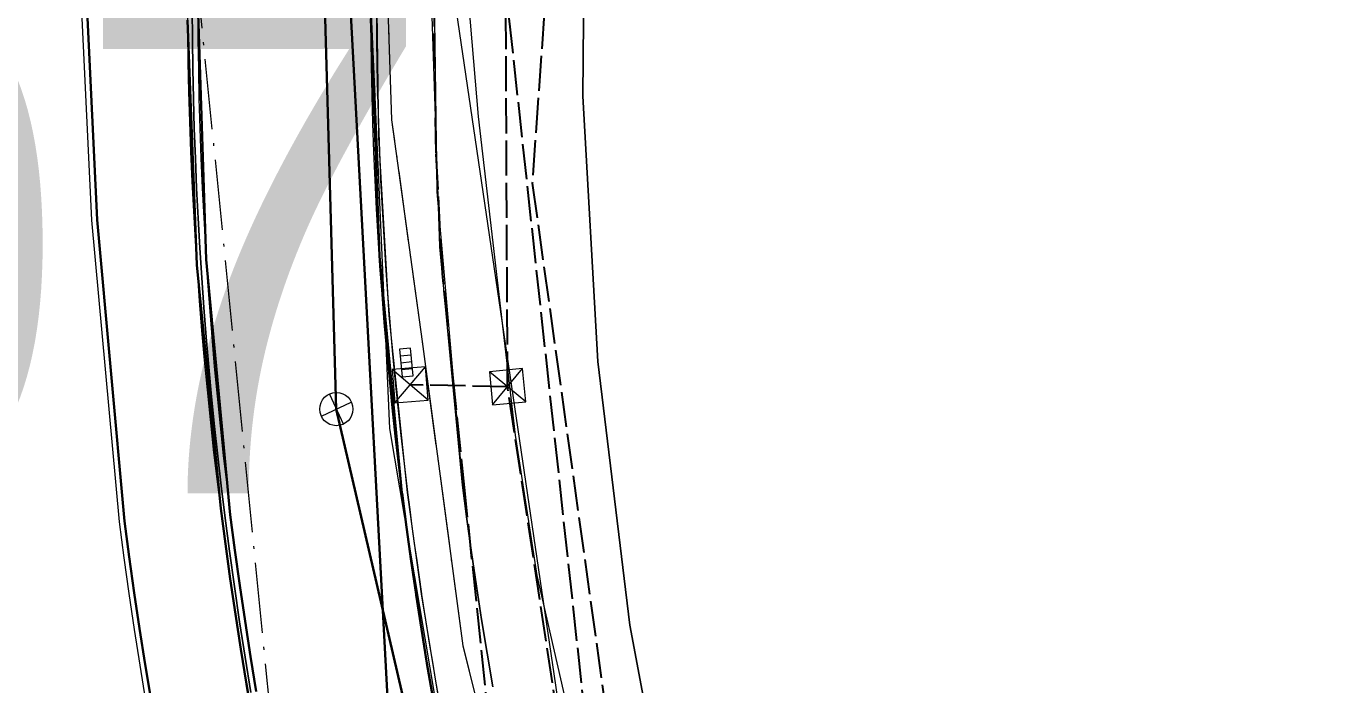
# Model space of a CAD drawing. Header units: metres. Extents: x 105014 to 106600, y 111320 to 118425.
# Drawn here: x 105352.38 to 105399.67, y 112844.05 to 112867.83 of the extents above; entities that cross this region are included whole.
import ezdxf
from ezdxf.enums import TextEntityAlignment as Align

# ---------------------------------------------------------------- set-up
doc = ezdxf.new("R2010")
doc.units = ezdxf.units.M
doc.linetypes.add('DASHDOT', pattern=[3.556, 2.54, -0.508, 0, -0.508])
doc.linetypes.add('DASHED', pattern=[1.524, 1.27, -0.254])
for name, color, linetype, lineweight in [('10-PAV-CALZADA-BRT', 12, 'CONTINUOUS', 30), ('10-PAV-CALZADA-MIXTA', 8, 'CONTINUOUS', 30), ('10-PAV-SARDINEL', 252, 'CONTINUOUS', 13), ('20-EP-ZONA-DURA', 253, 'CONTINUOUS', 13), ('20-EP-ZONA-VERDE', 84, 'CONTINUOUS', 13), ('30-RED-ENEL-NODOS', 11, 'CONTINUOUS', 13), ('30-RED-ENEL-PROY', 1, 'DASHED', 25), ('30-RED-ETB-EXIST', 145, 'CONTINUOUS', 13), ('30-RED-ETB-PROY', 5, 'DASHED', 25), ('30-RED-VANTI-EXIST', 52, 'CONTINUOUS', 13), ('30-RED-VANTI-PROY', 2, 'DASHED', 25), ('30-RED-VANTI-RETIRO', 8, 'DASHDOT', 13), ('35-RH-ACUE-MENOR-EXIST', 151, 'CONTINUOUS', 13), ('35-RH-ACUE-MENOR-PROY', 5, 'DASHED', 25), ('35-RH-PLUV-COLECTOR', 96, 'CONTINUOUS', 30), ('35-RH-PLUV-NODOS', 94, 'CONTINUOUS', 13), ('35-RH-PLUV-RETIRO', 8, 'DASHDOT', 13), ('40-ROT-UE', 7, 'CONTINUOUS', 25), ('60-PREDIAL-LOTE', 42, 'CONTINUOUS', 13)]:
    doc.layers.add(name, color=color, linetype=linetype, lineweight=lineweight)

# ---------------------------------------------------------------- blocks, each defined once
blk = doc.blocks.new('CAJA_ENEL')
for p, q in [((-0.6, -0.6), (0.6, 0.6)), ((-0.6, 0.6), (0.6, -0.6))]:
    blk.add_line(p, q)
blk.add_lwpolyline([(-0.6, -0.6), (0.6, -0.6), (0.6, 0.6), (-0.6, 0.6)], close=True)
blk = doc.blocks.new('POZO_PLUV')
for p, q in [((-0.42, -0.42), (0.42, 0.42)), ((-0.42, 0.42), (0.42, -0.42))]:
    blk.add_line(p, q)
blk.add_circle((0, 0), 0.6)
blk = doc.blocks.new('SUMIDERO')
for p, q in [((-0.25, -0.2), (-0.25, 0.2)), ((0, -0.2), (0, 0.2)), ((0.25, -0.2), (0.25, 0.2))]:
    blk.add_line(p, q)
blk.add_lwpolyline([(-0.5, -0.2), (0.5, -0.2), (0.5, 0.2), (-0.5, 0.2)], close=True)

msp = doc.modelspace()

# ---------------------------------------------------------------- linework, layer by layer
at = {"layer": '10-PAV-CALZADA-BRT'}
for points in [[(105356.8921, 112843.5031), (105356.6813, 112844.7925), (105356.4801, 112846.0833), (105356.2887, 112847.3757), (105356.1077, 112848.6695), (105355.9373, 112849.9649), (105354.9441, 112860.8391), (105354.3409, 112873.4275)], [(105358.2126, 112868.0458), (105358.551, 112859.2123), (105359.4083, 112850.4139), (105359.5759, 112849.1403), (105359.7529, 112847.8745), (105359.9403, 112846.6091), (105360.1375, 112845.3445), (105360.3441, 112844.0801), (105360.5601, 112842.8165)]]:
    msp.add_lwpolyline(points, dxfattribs=at)
at = {"layer": '10-PAV-CALZADA-MIXTA'}
for points in [[(105360.6905, 112843.8085), (105360.4835, 112845.0821), (105360.2859, 112846.3571), (105360.0983, 112847.6337), (105359.9209, 112848.9117), (105359.7541, 112850.1913), (105358.881, 112859.4075), (105358.5782, 112868.6599)], [(105364.8304, 112868.1009), (105365.1365, 112859.5264), (105365.9535, 112850.9855), (105365.9552, 112850.9725), (105366.1152, 112849.7451), (105366.2856, 112848.5177), (105366.4628, 112847.3113), (105366.466, 112847.2901), (105366.6565, 112846.0622), (105366.8561, 112844.8339), (105367.0649, 112843.6054)]]:
    msp.add_lwpolyline(points, dxfattribs=at)
at = {"layer": '10-PAV-SARDINEL'}
for points in [[(105360.5601, 112842.8165), (105360.3441, 112844.0801), (105360.1375, 112845.3445), (105359.9403, 112846.6091), (105359.7529, 112847.8745), (105359.5759, 112849.1403), (105359.4083, 112850.4139), (105359.2761, 112851.484), (105359.1515, 112852.555), (105359.0346, 112853.6268), (105358.9254, 112854.6995), (105358.8239, 112855.7729), (105358.7302, 112856.847), (105358.6441, 112857.9218), (105358.5657, 112858.9971), (105358.4951, 112860.073), (105358.4322, 112861.1494), (105358.377, 112862.2262), (105358.3296, 112863.3034), (105358.2898, 112864.3808), (105358.2578, 112865.4586), (105358.2336, 112866.5365), (105358.2171, 112867.6146), (105358.2083, 112868.6927)], [(105358.3787, 112868.4442), (105358.3862, 112867.366), (105358.4013, 112866.288), (105358.4242, 112865.2102), (105358.4549, 112864.1326), (105358.4932, 112863.0552), (105358.5393, 112861.9782), (105358.5932, 112860.9015), (105358.6547, 112859.8252), (105358.724, 112858.7493), (105358.801, 112857.674), (105358.8857, 112856.5993), (105358.9781, 112855.5253), (105359.0782, 112854.4519), (105359.1861, 112853.3792), (105359.3016, 112852.3074), (105359.4248, 112851.2364), (105359.5557, 112850.1662), (105359.7227, 112848.885), (105359.9003, 112847.6054), (105360.0882, 112846.3273), (105360.286, 112845.0508), (105360.4932, 112843.7757)], [(105360.4932, 112843.7757), (105360.286, 112845.0508), (105360.0882, 112846.3273), (105359.9003, 112847.6054), (105359.7227, 112848.885), (105359.5557, 112850.1662), (105359.4248, 112851.2364), (105359.3016, 112852.3074), (105359.1861, 112853.3792), (105359.0782, 112854.4519), (105358.9781, 112855.5253), (105358.8857, 112856.5993), (105358.801, 112857.674), (105358.724, 112858.7493), (105358.6547, 112859.8252), (105358.5932, 112860.9015), (105358.5393, 112861.9782), (105358.4932, 112863.0552), (105358.4549, 112864.1326), (105358.4242, 112865.2102), (105358.4013, 112866.288), (105358.3862, 112867.366), (105358.3787, 112868.4442)], [(105358.5787, 112868.4446), (105358.5861, 112867.368), (105358.6013, 112866.2915), (105358.6241, 112865.2152), (105358.6547, 112864.139), (105358.693, 112863.063), (105358.7391, 112861.9874), (105358.7928, 112860.9121), (105358.8543, 112859.8373), (105358.9235, 112858.7629), (105359.0004, 112857.689), (105359.085, 112856.6157), (105359.1773, 112855.5431), (105359.2773, 112854.4711), (105359.385, 112853.3999), (105359.5003, 112852.3295), (105359.6234, 112851.2599), (105359.7541, 112850.1913), (105359.9209, 112848.9117), (105360.0983, 112847.6337), (105360.2859, 112846.3571), (105360.4835, 112845.0821), (105360.6905, 112843.8085)], [(105367.0649, 112843.6054), (105366.9594, 112844.2195), (105366.8561, 112844.8339), (105366.7552, 112845.4479), (105366.6565, 112846.0622), (105366.5601, 112846.676), (105366.466, 112847.2901), (105366.4628, 112847.3113), (105366.373, 112847.9143), (105366.2856, 112848.5177), (105366.1991, 112849.1312), (105366.1152, 112849.7451), (105366.0339, 112850.3586), (105365.9552, 112850.9725), (105365.9535, 112850.9855), (105365.8286, 112852.0076), (105365.7109, 112853.0306), (105365.6006, 112854.0544), (105365.4977, 112855.079), (105365.4021, 112856.1043), (105365.3138, 112857.1303), (105365.2329, 112858.1568), (105365.1593, 112859.1839), (105365.0932, 112860.2115), (105365.0343, 112861.2396), (105364.9828, 112862.2681), (105364.9387, 112863.2968), (105364.902, 112864.3259), (105364.8727, 112865.3553), (105364.8507, 112866.3848), (105364.8361, 112867.4144), (105364.8288, 112868.4441)], [(105365.0288, 112868.4455), (105365.0361, 112867.4165), (105365.0507, 112866.3883), (105365.0726, 112865.3603), (105365.1019, 112864.3324), (105365.1386, 112863.3047), (105365.1827, 112862.2774), (105365.2341, 112861.2503), (105365.2928, 112860.2237), (105365.3589, 112859.1968), (105365.4324, 112858.1718), (105365.5132, 112857.1467), (105365.6013, 112856.1222), (105365.6968, 112855.0983), (105365.7996, 112854.0752), (105365.9097, 112853.0528), (105366.0272, 112852.0312), (105366.1519, 112851.0109), (105366.1536, 112850.9982), (105366.2323, 112850.3845), (105366.3135, 112849.7718), (105366.3973, 112849.1587), (105366.4836, 112848.546), (105366.5709, 112847.9434), (105366.6606, 112847.341), (105366.6638, 112847.3202), (105366.7578, 112846.7067), (105366.8541, 112846.0936), (105366.9526, 112845.48), (105367.0534, 112844.8667), (105367.1566, 112844.253), (105367.262, 112843.6396)]]:
    msp.add_lwpolyline(points, dxfattribs=at)
at = {"layer": '20-EP-ZONA-DURA'}
for points in [[(105372.5731, 112874.8966), (105372.4878, 112865.3061), (105373.0231, 112855.7302), (105374.1768, 112846.2089), (105375.944, 112836.7823)], [(105369.2327, 112843.9819), (105369.0265, 112845.1949), (105368.8293, 112846.4073), (105368.6417, 112847.6187), (105368.4637, 112848.8291), (105368.2959, 112850.0387), (105368.1361, 112851.2651), (105367.3196, 112859.8632), (105367.3178, 112859.8925), (105367.0291, 112868.5368)]]:
    msp.add_lwpolyline(points, dxfattribs=at)
at = {"layer": '20-EP-ZONA-VERDE'}
for points in [[(105428.2379, 112868.204), (105426.6951, 112864.7217), (105424.7516, 112861.446), (105422.4345, 112858.423), (105419.7765, 112855.6952), (105415.0546, 112851.5418), (105410.1885, 112847.5582), (105405.1842, 112843.7496), (105400.0482, 112840.1207), (105394.7868, 112836.6761), (105389.4067, 112833.4201), (105383.9146, 112830.3567), (105378.3173, 112827.4899), (105375.944, 112836.7823), (105374.1768, 112846.2089), (105373.0232, 112855.7302), (105372.4878, 112865.3061), (105372.5731, 112874.8966)], [(105354.1411, 112873.4189), (105354.7443, 112860.8281), (105355.7389, 112849.9391), (105355.9095, 112848.6427), (105356.0907, 112847.3473), (105356.2823, 112846.0533), (105356.4837, 112844.7609), (105356.6949, 112843.4703)], [(105367.0726, 112872.4772), (105367.206, 112861.8512), (105368.1361, 112851.2651), (105368.1361, 112851.2651), (105368.2959, 112850.0387), (105368.4637, 112848.8291), (105368.6417, 112847.6187), (105368.8293, 112846.4073), (105369.0265, 112845.1949), (105369.2327, 112843.9819)], [(105367.3045, 112843.3943), (105366.6605, 112847.3411), (105366.1537, 112850.9975), (105365.4931, 112857.392), (105365.1196, 112863.8105), (105365.0339, 112870.2393)]]:
    msp.add_lwpolyline(points, dxfattribs=at)
at = {"layer": '30-RED-ENEL-PROY'}
for points in [[(105369.7649, 112854.8147), (105369.6321, 112883.7077)], [(105369.7649, 112854.8147), (105366.2507, 112854.8825)], [(105372.5367, 112836.5917), (105369.7649, 112854.8147)]]:
    msp.add_lwpolyline(points, dxfattribs=at)
at = {"layer": '30-RED-ETB-EXIST'}
msp.add_lwpolyline([(105371.323, 112830.909), (105373.394, 112831.213), (105366.381, 112878.849), (105368.724, 112879.193)], dxfattribs=at)
at = {"layer": '30-RED-ETB-PROY'}
msp.add_lwpolyline([(105373.627, 112829.626), (105373.918, 112830.494), (105368.69, 112878.551), (105368.724, 112879.193)], dxfattribs=at)
at = {"layer": '30-RED-VANTI-EXIST'}
msp.add_lwpolyline([(105369.2644, 112841.0077), (105368.1617, 112845.4589), (105366.6921, 112856.4433), (105365.5923, 112864.4445), (105365.2825, 112873.5299), (105364.9341, 112884.5323), (105366.1159, 112897.2281), (105367.4471, 112910.1923), (105370.8023, 112925.8281), (105372.0497, 112931.4039), (105373.3033, 112935.4305), (105376.6097, 112945.8771), (105382.2027, 112964.9137), (105389.0803, 112987.2663), (105395.4575, 113008.0973), (105399.0762, 113020.1576)], dxfattribs=at)
at = {"layer": '30-RED-VANTI-PROY'}
msp.add_lwpolyline([(105369.2644, 112841.0077), (105368.2365, 112850.9535), (105367.4187, 112858.8959), (105367.1825, 112863.2517), (105367.1139, 112868.5799), (105367.4435, 112879.2279), (105369.0721, 112892.4757), (105370.3549, 112904.2331), (105371.0067, 112910.5345), (105371.0805, 112911.0727), (105375.4325, 112925.4655), (105383.2427, 112949.4917), (105388.7079, 112965.9081), (105395.2265, 112979.9931), (105404.4923, 113004.3963), (105412.2279, 113029.9339), (105414.8055, 113038.3641), (105418.1385, 113049.3487), (105420.8066, 113057.7913)], dxfattribs=at)
at = {"layer": '30-RED-VANTI-RETIRO'}
msp.add_lwpolyline([(105369.2644, 112841.0077), (105368.1617, 112845.4589), (105366.6921, 112856.4433), (105365.5923, 112864.4445), (105365.2825, 112873.5299), (105364.9341, 112884.5323), (105366.1159, 112897.2281), (105367.4471, 112910.1923), (105370.8023, 112925.8281), (105372.0497, 112931.4039), (105373.3033, 112935.4305), (105376.6097, 112945.8771), (105382.2027, 112964.9137), (105389.0803, 112987.2663), (105395.4575, 113008.0973), (105399.0762, 113020.1576)], dxfattribs=at)
at = {"layer": '35-RH-ACUE-MENOR-EXIST'}
msp.add_lwpolyline([(105430.12, 113196.66), (105430.47, 113184.09), (105429.71, 113172.11), (105427.46, 113149.85), (105418.35, 113096.42), (105402.88, 113040.6), (105370.95, 112932.9), (105365.94, 112912.26), (105364.32, 112879.99), (105365.5, 112853.31), (105367.86, 112839.31), (105381.75, 112786.11)], dxfattribs=at)
msp.add_lwpolyline([(105430.12, 113196.66), (105430.47, 113184.09), (105429.71, 113172.11), (105427.46, 113149.85), (105418.35, 113096.42), (105402.88, 113040.6), (105370.95, 112932.9), (105365.94, 112912.26), (105364.32, 112879.99), (105365.5, 112853.31), (105367.86, 112839.31), (105381.75, 112786.11)], dxfattribs=at)
at = {"layer": '35-RH-ACUE-MENOR-PROY'}
msp.add_lwpolyline([(105404.0928, 113003.9217), (105395.782, 112973.4496), (105391.8451, 112959.0454), (105390.9603, 112955.8084), (105386.8201, 112953.5303), (105377.6945, 112925.8918), (105372.9754, 112911.4619), (105372.9844, 112910.4227), (105373.0819, 112899.1854), (105373.0994, 112897.1686), (105370.6587, 112862.167), (105375.5872, 112826.8067), (105378.3449, 112807.0202), (105378.474, 112805.491), (105378.8918, 112800.5401), (105384.2738, 112784.6049), (105386.5313, 112777.9287), (105386.9695, 112776.3861), (105395.6709, 112742.5019), (105399.2767, 112728.4609), (105410.5995, 112682.2575)], dxfattribs=at)
at = {"layer": '35-RH-PLUV-COLECTOR'}
for points in [[(105365.541, 112841.5705), (105363.1042, 112886.8748)], [(105363.5827, 112854.0095), (105362.6849, 112885.6805)], [(105371.4381, 112820.1721), (105363.5827, 112854.0095)]]:
    msp.add_lwpolyline(points, dxfattribs=at)
at = {"layer": '35-RH-PLUV-RETIRO'}
msp.add_lwpolyline([(105357.3915, 112881.1958), (105361.168, 112843.2775)], dxfattribs=at)
at = {"layer": '60-PREDIAL-LOTE'}
msp.add_lwpolyline([(105458.5736, 112782.7036), (105444.2394, 112783.742), (105423.0436, 112784.995), (105403.1165, 112786.1729), (105386.6054, 112787.149), (105385.6314, 112791.044), (105383.5674, 112801.329), (105381.8004, 112807.374), (105380.8834, 112807.328), (105374.2514, 112833.075), (105370.8374, 112848.002), (105370.0544, 112853.072), (105368.7134, 112864.566), (105368.3234, 112869.258), (105368.6997, 112872.2121), (105369.1703, 112875.9066), (105369.4154, 112877.831), (105369.4372, 112877.8308), (105369.4452, 112877.8308), (105383.0947, 112877.6764), (105396.4014, 112877.526), (105444.1452, 112876.8857), (105466.5054, 112876.5858)], dxfattribs=at)

# ---------------------------------------------------------------- block references
at = {"layer": '30-RED-ENEL-NODOS'}
for p, rotation in [((105366.2506, 112854.8824), 94.6), ((105369.7648, 112854.8146), 95.5)]:
    msp.add_blockref('CAJA_ENEL', p, dxfattribs=dict(at, rotation=rotation))
at = {"layer": '35-RH-PLUV-NODOS'}
for name, p, rotation in [('SUMIDERO', (105366.1099, 112855.6895), 95.9), ('POZO_PLUV', (105363.5827, 112854.0095), 340)]:
    msp.add_blockref(name, p, dxfattribs=dict(at, rotation=rotation))

# ---------------------------------------------------------------- texts
at = {"layer": '40-ROT-UE'}
msp.add_text('UE-07', height=18, dxfattribs=at).set_placement((105333.1932, 112859.9653), align=Align.MIDDLE_CENTER)

doc.saveas('drawing.dxf')
